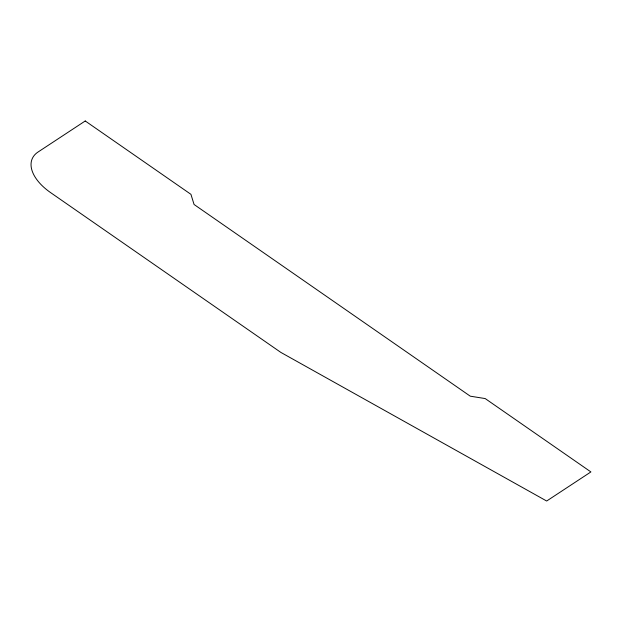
<?xml version="1.0" encoding="UTF-8"?>
<svg xmlns="http://www.w3.org/2000/svg" width="622" height="622" viewBox="0 0 622 622"><rect width="100%" height="100%" fill="white"/><g stroke="black" fill="none" stroke-linecap="round" stroke-linejoin="round"><path stroke-width="0.93" d="M85.237 120.979L38.059 152.017A45.803 25.144 23.7 0 0 50.584 192.595L280.841 352.402L546.668 501.021L590.9 471.927L485.199 398.57L470.279 396.183L194.064 204.482L190.938 194.336L85.237 120.979"/></g></svg>
